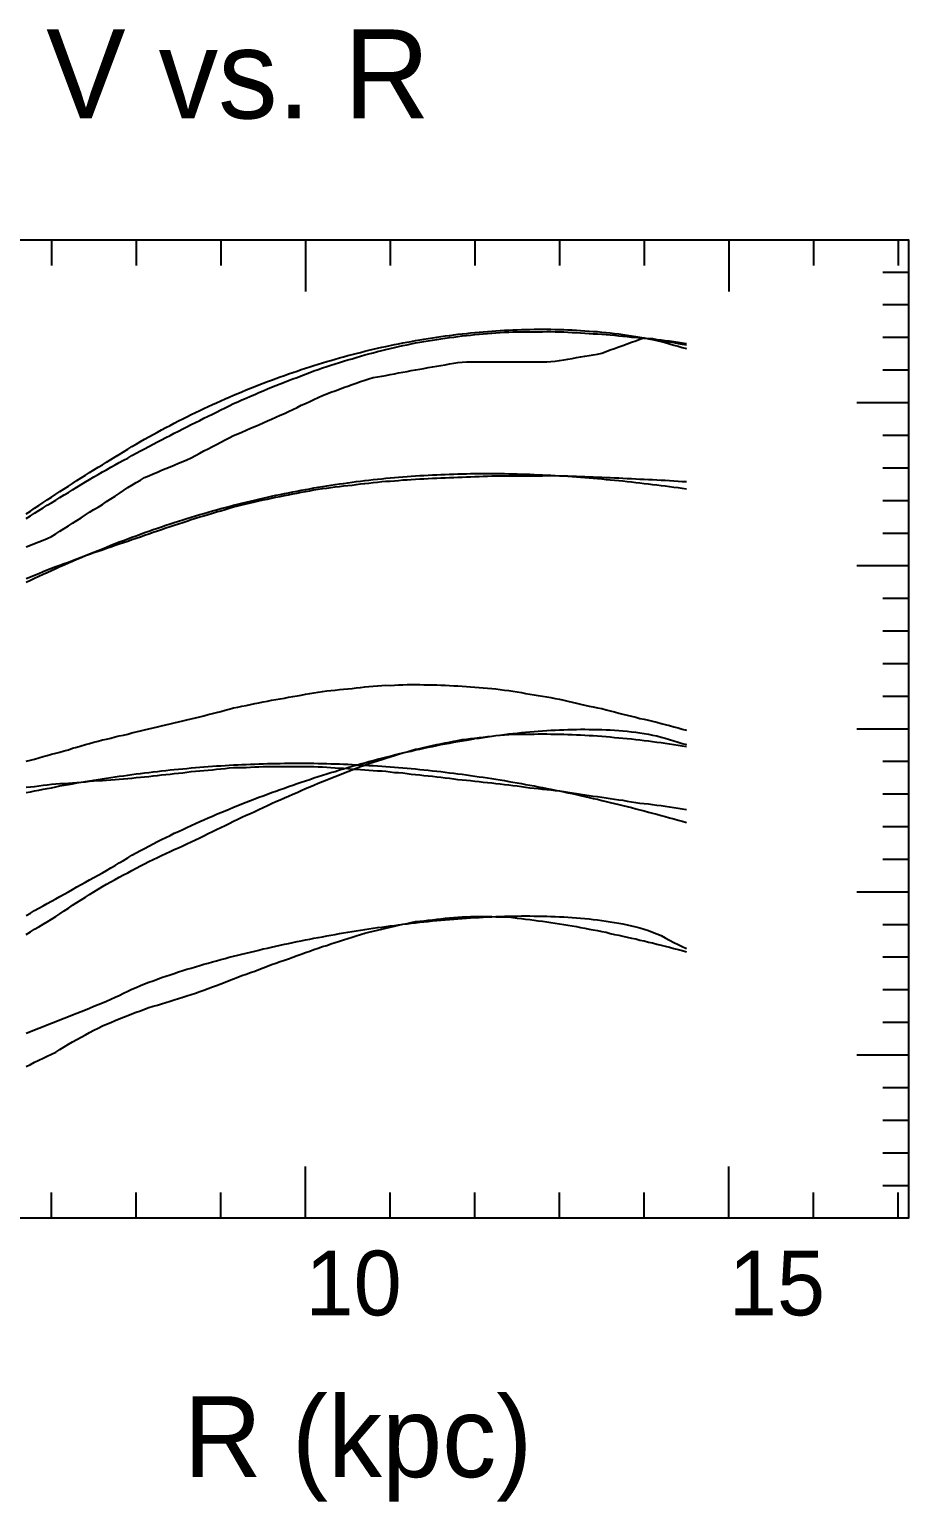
# Model space of a CAD drawing. Extents: x -35 to 179, y -35 to 147.
# Drawn here: x 70.5 to 179.2, y -35 to 147 of the extents above; entities that cross this region are included whole.
import ezdxf

# ---------------------------------------------------------------- set-up
doc = ezdxf.new("R2010")
doc.units = 0

msp = doc.modelspace()

# ---------------------------------------------------------------- linework, layer by layer
at = {"color": 0}
for p, q in [((73.26, 120.96), (73.26, 117.76)), ((83.72, 120.96), (83.72, 117.76)), ((94.19, 120.96), (94.19, 117.76)), ((104.65, 120.96), (104.65, 114.56)), ((115.12, 120.96), (115.12, 117.76)), ((125.58, 120.96), (125.58, 117.76)), ((136.05, 120.96), (136.05, 117.76)), ((146.51, 120.96), (146.51, 117.76)), ((156.98, 120.96), (156.98, 114.56)), ((167.44, 120.96), (167.44, 117.76)), ((177.91, 120.96), (177.91, 117.76)), ((179.2, 116.93), (176, 116.93)), ((179.2, 112.9), (176, 112.9)), ((179.2, 108.86), (176, 108.86)), ((179.2, 104.83), (176, 104.83)), ((179.2, 100.8), (172.8, 100.8)), ((179.2, 96.77), (176, 96.77)), ((179.2, 92.74), (176, 92.74)), ((179.2, 88.7), (176, 88.7)), ((179.2, 84.67), (176, 84.67)), ((179.2, 80.64), (172.8, 80.64)), ((179.2, 76.61), (176, 76.61)), ((179.2, 72.58), (176, 72.58)), ((179.2, 68.54), (176, 68.54)), ((179.2, 64.51), (176, 64.51)), ((179.2, 60.48), (172.8, 60.48)), ((179.2, 56.45), (176, 56.45)), ((179.2, 52.42), (176, 52.42)), ((179.2, 48.38), (176, 48.38)), ((179.2, 44.35), (176, 44.35)), ((179.2, 40.32), (172.8, 40.32)), ((179.2, 36.29), (176, 36.29)), ((179.2, 32.26), (176, 32.26)), ((179.2, 28.22), (176, 28.22)), ((179.2, 24.19), (176, 24.19)), ((179.2, 20.16), (172.8, 20.16)), ((179.2, 16.13), (176, 16.13)), ((179.2, 12.1), (176, 12.1)), ((179.2, 8.06), (176, 8.06)), ((104.65, 0), (104.65, 6.4)), ((156.98, 0), (156.98, 6.4)), ((179.2, 4.03), (176, 4.03)), ((73.26, 0), (73.26, 3.2)), ((83.72, 0), (83.72, 3.2)), ((94.19, 0), (94.19, 3.2)), ((115.12, 0), (115.12, 3.2)), ((125.58, 0), (125.58, 3.2)), ((136.05, 0), (136.05, 3.2)), ((146.51, 0), (146.51, 3.2)), ((167.44, 0), (167.44, 3.2)), ((177.91, 0), (177.91, 3.2))]:
    msp.add_line(p, q, dxfattribs=at)
msp.add_lwpolyline([(0, 0), (0, 120.96), (179.2, 120.96), (179.2, 0)], close=True, dxfattribs=at)
at = {"color": 3}
for points in [[(70.12, 87.08), (70.64, 87.43), (71.16, 87.78), (71.69, 88.13), (72.21, 88.48), (72.73, 88.82), (73.26, 89.16), (73.78, 89.5), (74.3, 89.85), (74.83, 90.18), (75.35, 90.52), (75.87, 90.85), (76.4, 91.19), (76.92, 91.52), (77.44, 91.85), (77.97, 92.17), (78.49, 92.5), (79.01, 92.83), (79.54, 93.15), (80.06, 93.47), (80.58, 93.8), (81.11, 94.12), (81.63, 94.43), (82.15, 94.76), (82.68, 95.08), (83.2, 95.4), (83.72, 95.7), (84.24, 96.01), (84.77, 96.31), (85.29, 96.61), (85.81, 96.89), (86.34, 97.18), (86.86, 97.46), (87.38, 97.75), (87.91, 98.02), (88.43, 98.29), (88.95, 98.56), (89.48, 98.82), (90, 99.08), (90.52, 99.34), (91.05, 99.59), (91.57, 99.85), (92.09, 100.09), (92.62, 100.34), (93.14, 100.58), (93.66, 100.82), (94.19, 101.05), (94.71, 101.28), (95.23, 101.51), (95.76, 101.74), (96.28, 101.96), (96.8, 102.17), (97.33, 102.39), (97.85, 102.6), (98.37, 102.81), (98.9, 103.02), (99.42, 103.22), (99.94, 103.42), (100.47, 103.62), (100.99, 103.81), (101.51, 104), (102.04, 104.19), (102.56, 104.37), (103.08, 104.55), (103.61, 104.73), (104.13, 104.91), (104.65, 105.08), (105.18, 105.25), (105.7, 105.42), (106.22, 105.58), (106.75, 105.74), (107.27, 105.9), (107.79, 106.05), (108.31, 106.2), (108.84, 106.35), (109.36, 106.49), (109.88, 106.64), (110.41, 106.78), (110.93, 106.91), (111.45, 107.04), (111.98, 107.18), (112.5, 107.3), (113.02, 107.43), (113.55, 107.55), (114.07, 107.67), (114.59, 107.78), (115.12, 107.89), (115.64, 108), (116.16, 108.11), (116.69, 108.21), (117.21, 108.31), (117.73, 108.4), (118.26, 108.5), (118.78, 108.59), (119.3, 108.68), (119.83, 108.76), (120.35, 108.84), (120.87, 108.93), (121.4, 109), (121.92, 109.07), (122.44, 109.14), (122.97, 109.21), (123.49, 109.27), (124.01, 109.33), (124.54, 109.39), (125.06, 109.45), (125.58, 109.5), (126.11, 109.54), (126.63, 109.59), (127.15, 109.63), (127.68, 109.67), (128.2, 109.71), (128.72, 109.74), (129.25, 109.77), (129.77, 109.8), (130.29, 109.82), (130.81, 109.84), (131.34, 109.86), (131.86, 109.87), (132.38, 109.88), (132.91, 109.89), (133.43, 109.9), (133.95, 109.89), (134.48, 109.89), (135, 109.89), (135.52, 109.88), (136.05, 109.87), (136.57, 109.85), (137.09, 109.83), (137.62, 109.81), (138.14, 109.78), (138.66, 109.75), (139.19, 109.72), (139.71, 109.68), (140.23, 109.64), (140.76, 109.6), (141.28, 109.55), (141.8, 109.5), (142.33, 109.44), (142.85, 109.38), (143.37, 109.32), (143.9, 109.25), (144.42, 109.18), (144.94, 109.1), (145.47, 109.02), (145.99, 108.93), (146.51, 108.83), (147.04, 108.73), (147.56, 108.62), (148.08, 108.5), (148.61, 108.38), (149.13, 108.24), (149.65, 108.09), (150.18, 107.94), (150.7, 107.8), (151.22, 107.66), (151.75, 107.53)], [(70.12, 78.62), (70.64, 78.87), (71.16, 79.11), (71.69, 79.36), (72.21, 79.61), (72.73, 79.84), (73.26, 80.08), (73.78, 80.32), (74.3, 80.56), (74.83, 80.79), (75.35, 81.02), (75.87, 81.24), (76.4, 81.48), (76.92, 81.69), (77.44, 81.91), (77.97, 82.13), (78.49, 82.35), (79.01, 82.56), (79.54, 82.77), (80.06, 82.98), (80.58, 83.2), (81.11, 83.4), (81.63, 83.6), (82.15, 83.8), (82.68, 83.99), (83.2, 84.19), (83.72, 84.38), (84.24, 84.57), (84.77, 84.76), (85.29, 84.94), (85.81, 85.13), (86.34, 85.31), (86.86, 85.49), (87.38, 85.66), (87.91, 85.83), (88.43, 86), (88.95, 86.18), (89.48, 86.34), (90, 86.5), (90.52, 86.66), (91.05, 86.82), (91.57, 86.98), (92.09, 87.13), (92.62, 87.28), (93.14, 87.44), (93.66, 87.58), (94.19, 87.72), (94.71, 87.86), (95.23, 88), (95.76, 88.14), (96.28, 88.27), (96.8, 88.4), (97.33, 88.54), (97.85, 88.66), (98.37, 88.79), (98.9, 88.91), (99.42, 89.03), (99.94, 89.15), (100.47, 89.26), (100.99, 89.37), (101.51, 89.49), (102.04, 89.59), (102.56, 89.69), (103.08, 89.8), (103.61, 89.9), (104.13, 90), (104.65, 90.09), (105.18, 90.18), (105.7, 90.28), (106.22, 90.37), (106.75, 90.45), (107.27, 90.54), (107.79, 90.62), (108.31, 90.7), (108.84, 90.77), (109.36, 90.85), (109.88, 90.92), (110.41, 90.99), (110.93, 91.06), (111.45, 91.12), (111.98, 91.19), (112.5, 91.25), (113.02, 91.31), (113.55, 91.36), (114.07, 91.42), (114.59, 91.47), (115.12, 91.52), (115.64, 91.57), (116.16, 91.61), (116.69, 91.66), (117.21, 91.7), (117.73, 91.73), (118.26, 91.77), (118.78, 91.8), (119.3, 91.84), (119.83, 91.87), (120.35, 91.89), (120.87, 91.92), (121.4, 91.94), (121.92, 91.96), (122.44, 91.99), (122.97, 92), (123.49, 92.02), (124.01, 92.03), (124.54, 92.04), (125.06, 92.05), (125.58, 92.06), (126.11, 92.06), (126.63, 92.07), (127.15, 92.06), (127.68, 92.06), (128.2, 92.06), (128.72, 92.05), (129.25, 92.05), (129.77, 92.04), (130.29, 92.03), (130.81, 92.02), (131.34, 92), (131.86, 91.98), (132.38, 91.97), (132.91, 91.95), (133.43, 91.92), (133.95, 91.9), (134.48, 91.87), (135, 91.85), (135.52, 91.82), (136.05, 91.79), (136.57, 91.76), (137.09, 91.72), (137.62, 91.69), (138.14, 91.65), (138.66, 91.61), (139.19, 91.57), (139.71, 91.53), (140.23, 91.48), (140.76, 91.44), (141.28, 91.39), (141.8, 91.34), (142.33, 91.29), (142.85, 91.24), (143.37, 91.19), (143.9, 91.14), (144.42, 91.08), (144.94, 91.02), (145.47, 90.97), (145.99, 90.91), (146.51, 90.85), (147.04, 90.79), (147.56, 90.72), (148.08, 90.66), (148.61, 90.59), (149.13, 90.53), (149.65, 90.46), (150.18, 90.39), (150.7, 90.32), (151.22, 90.25), (151.75, 90.18)], [(70.12, 37.44), (70.64, 37.73), (71.16, 38.03), (71.69, 38.32), (72.21, 38.61), (72.73, 38.91), (73.26, 39.2), (73.78, 39.49), (74.3, 39.79), (74.83, 40.08), (75.35, 40.37), (75.87, 40.66), (76.4, 40.96), (76.92, 41.25), (77.44, 41.54), (77.97, 41.83), (78.49, 42.13), (79.01, 42.42), (79.54, 42.72), (80.06, 43.01), (80.58, 43.31), (81.11, 43.63), (81.63, 43.92), (82.15, 44.24), (82.68, 44.55), (83.2, 44.87), (83.72, 45.16), (84.24, 45.46), (84.77, 45.73), (85.29, 46.02), (85.81, 46.28), (86.34, 46.56), (86.86, 46.81), (87.38, 47.08), (87.91, 47.33), (88.43, 47.59), (88.95, 47.83), (89.48, 48.08), (90, 48.32), (90.52, 48.56), (91.05, 48.79), (91.57, 49.03), (92.09, 49.26), (92.62, 49.49), (93.14, 49.71), (93.66, 49.94), (94.19, 50.16), (94.71, 50.38), (95.23, 50.59), (95.76, 50.81), (96.28, 51.02), (96.8, 51.23), (97.33, 51.43), (97.85, 51.64), (98.37, 51.84), (98.9, 52.04), (99.42, 52.24), (99.94, 52.43), (100.47, 52.62), (100.99, 52.81), (101.51, 53), (102.04, 53.19), (102.56, 53.37), (103.08, 53.55), (103.61, 53.73), (104.13, 53.91), (104.65, 54.09), (105.18, 54.26), (105.7, 54.43), (106.22, 54.6), (106.75, 54.77), (107.27, 54.93), (107.79, 55.1), (108.31, 55.25), (108.84, 55.42), (109.36, 55.57), (109.88, 55.73), (110.41, 55.87), (110.93, 56.03), (111.45, 56.17), (111.98, 56.32), (112.5, 56.46), (113.02, 56.6), (113.55, 56.74), (114.07, 56.88), (114.59, 57.01), (115.12, 57.14), (115.64, 57.27), (116.16, 57.4), (116.69, 57.52), (117.21, 57.65), (117.73, 57.76), (118.26, 57.89), (118.78, 58), (119.3, 58.11), (119.83, 58.22), (120.35, 58.33), (120.87, 58.44), (121.4, 58.55), (121.92, 58.65), (122.44, 58.75), (122.97, 58.84), (123.49, 58.94), (124.01, 59.03), (124.54, 59.12), (125.06, 59.2), (125.58, 59.29), (126.11, 59.37), (126.63, 59.45), (127.15, 59.53), (127.68, 59.6), (128.2, 59.67), (128.72, 59.74), (129.25, 59.8), (129.77, 59.87), (130.29, 59.93), (130.81, 59.98), (131.34, 60.04), (131.86, 60.09), (132.38, 60.14), (132.91, 60.18), (133.43, 60.22), (133.95, 60.26), (134.48, 60.3), (135, 60.32), (135.52, 60.35), (136.05, 60.38), (136.57, 60.4), (137.09, 60.42), (137.62, 60.43), (138.14, 60.44), (138.66, 60.45), (139.19, 60.45), (139.71, 60.44), (140.23, 60.44), (140.76, 60.43), (141.28, 60.41), (141.8, 60.39), (142.33, 60.36), (142.85, 60.33), (143.37, 60.29), (143.9, 60.25), (144.42, 60.2), (144.94, 60.14), (145.47, 60.08), (145.99, 60.01), (146.51, 59.93), (147.04, 59.84), (147.56, 59.73), (148.08, 59.62), (148.61, 59.48), (149.13, 59.33), (149.65, 59.17), (150.18, 59), (150.7, 58.84), (151.22, 58.7), (151.75, 58.57)]]:
    msp.add_lwpolyline(points, dxfattribs=at)
at = {"color": 4}
for points in [[(70.12, 86.5), (70.64, 86.83), (71.16, 87.15), (71.69, 87.48), (72.21, 87.82), (72.73, 88.14), (73.26, 88.46), (73.78, 88.78), (74.3, 89.09), (74.83, 89.41), (75.35, 89.73), (75.87, 90.06), (76.4, 90.39), (76.92, 90.7), (77.44, 91.02), (77.97, 91.34), (78.49, 91.65), (79.01, 91.96), (79.54, 92.26), (80.06, 92.54), (80.58, 92.84), (81.11, 93.13), (81.63, 93.42), (82.15, 93.7), (82.68, 93.98), (83.2, 94.29), (83.72, 94.57), (84.24, 94.85), (84.77, 95.13), (85.29, 95.42), (85.81, 95.7), (86.34, 95.97), (86.86, 96.24), (87.38, 96.52), (87.91, 96.78), (88.43, 97.05), (88.95, 97.31), (89.48, 97.58), (90, 97.84), (90.52, 98.11), (91.05, 98.37), (91.57, 98.63), (92.09, 98.89), (92.62, 99.15), (93.14, 99.4), (93.66, 99.66), (94.19, 99.93), (94.71, 100.19), (95.23, 100.44), (95.76, 100.7), (96.28, 100.93), (96.8, 101.16), (97.33, 101.38), (97.85, 101.62), (98.37, 101.85), (98.9, 102.07), (99.42, 102.29), (99.94, 102.52), (100.47, 102.73), (100.99, 102.94), (101.51, 103.15), (102.04, 103.35), (102.56, 103.55), (103.08, 103.75), (103.61, 103.95), (104.13, 104.16), (104.65, 104.36), (105.18, 104.55), (105.7, 104.75), (106.22, 104.94), (106.75, 105.13), (107.27, 105.29), (107.79, 105.45), (108.31, 105.62), (108.84, 105.78), (109.36, 105.94), (109.88, 106.1), (110.41, 106.24), (110.93, 106.41), (111.45, 106.57), (111.98, 106.73), (112.5, 106.87), (113.02, 107), (113.55, 107.14), (114.07, 107.28), (114.59, 107.41), (115.12, 107.51), (115.64, 107.63), (116.16, 107.76), (116.69, 107.88), (117.21, 107.99), (117.73, 108.09), (118.26, 108.2), (118.78, 108.29), (119.3, 108.38), (119.83, 108.47), (120.35, 108.56), (120.87, 108.64), (121.4, 108.71), (121.92, 108.79), (122.44, 108.86), (122.97, 108.93), (123.49, 109), (124.01, 109.07), (124.54, 109.12), (125.06, 109.18), (125.58, 109.23), (126.11, 109.28), (126.63, 109.33), (127.15, 109.38), (127.68, 109.42), (128.2, 109.46), (128.72, 109.49), (129.25, 109.52), (129.77, 109.55), (130.29, 109.57), (130.81, 109.57), (131.34, 109.58), (131.86, 109.58), (132.38, 109.58), (132.91, 109.58), (133.43, 109.59), (133.95, 109.59), (134.48, 109.6), (135, 109.6), (135.52, 109.59), (136.05, 109.57), (136.57, 109.56), (137.09, 109.53), (137.62, 109.5), (138.14, 109.48), (138.66, 109.45), (139.19, 109.41), (139.71, 109.38), (140.23, 109.35), (140.76, 109.33), (141.28, 109.29), (141.8, 109.25), (142.33, 109.19), (142.85, 109.15), (143.37, 109.1), (143.9, 109.05), (144.42, 109), (144.94, 108.94), (145.47, 108.9), (145.99, 108.84), (146.51, 108.79), (147.04, 108.75), (147.56, 108.69), (148.08, 108.63), (148.61, 108.57), (149.13, 108.51), (149.65, 108.45), (150.18, 108.37), (150.7, 108.29), (151.22, 108.22), (151.75, 108.15)], [(70.12, 79.07), (70.64, 79.29), (71.16, 79.5), (71.69, 79.71), (72.21, 79.94), (72.73, 80.15), (73.26, 80.36), (73.78, 80.57), (74.3, 80.75), (74.83, 80.94), (75.35, 81.12), (75.87, 81.33), (76.4, 81.53), (76.92, 81.72), (77.44, 81.91), (77.97, 82.1), (78.49, 82.29), (79.01, 82.47), (79.54, 82.65), (80.06, 82.82), (80.58, 83.01), (81.11, 83.19), (81.63, 83.37), (82.15, 83.54), (82.68, 83.71), (83.2, 83.91), (83.72, 84.08), (84.24, 84.25), (84.77, 84.43), (85.29, 84.61), (85.81, 84.8), (86.34, 84.98), (86.86, 85.16), (87.38, 85.34), (87.91, 85.51), (88.43, 85.68), (88.95, 85.86), (89.48, 86.02), (90, 86.19), (90.52, 86.37), (91.05, 86.54), (91.57, 86.69), (92.09, 86.85), (92.62, 87), (93.14, 87.16), (93.66, 87.31), (94.19, 87.47), (94.71, 87.63), (95.23, 87.78), (95.76, 87.94), (96.28, 88.06), (96.8, 88.18), (97.33, 88.3), (97.85, 88.44), (98.37, 88.57), (98.9, 88.68), (99.42, 88.8), (99.94, 88.91), (100.47, 89.02), (100.99, 89.13), (101.51, 89.24), (102.04, 89.34), (102.56, 89.44), (103.08, 89.54), (103.61, 89.64), (104.13, 89.74), (104.65, 89.84), (105.18, 89.93), (105.7, 90.03), (106.22, 90.11), (106.75, 90.2), (107.27, 90.27), (107.79, 90.33), (108.31, 90.4), (108.84, 90.47), (109.36, 90.53), (109.88, 90.59), (110.41, 90.64), (110.93, 90.71), (111.45, 90.77), (111.98, 90.84), (112.5, 90.89), (113.02, 90.95), (113.55, 91), (114.07, 91.06), (114.59, 91.11), (115.12, 91.13), (115.64, 91.17), (116.16, 91.22), (116.69, 91.27), (117.21, 91.3), (117.73, 91.32), (118.26, 91.36), (118.78, 91.39), (119.3, 91.42), (119.83, 91.46), (120.35, 91.49), (120.87, 91.51), (121.4, 91.53), (121.92, 91.55), (122.44, 91.57), (122.97, 91.59), (123.49, 91.61), (124.01, 91.63), (124.54, 91.65), (125.06, 91.67), (125.58, 91.69), (126.11, 91.71), (126.63, 91.72), (127.15, 91.74), (127.68, 91.76), (128.2, 91.76), (128.72, 91.77), (129.25, 91.77), (129.77, 91.79), (130.29, 91.79), (130.81, 91.79), (131.34, 91.79), (131.86, 91.79), (132.38, 91.78), (132.91, 91.78), (133.43, 91.79), (133.95, 91.79), (134.48, 91.8), (135, 91.81), (135.52, 91.8), (136.05, 91.79), (136.57, 91.78), (137.09, 91.76), (137.62, 91.74), (138.14, 91.72), (138.66, 91.7), (139.19, 91.68), (139.71, 91.66), (140.23, 91.65), (140.76, 91.63), (141.28, 91.62), (141.8, 91.59), (142.33, 91.56), (142.85, 91.54), (143.37, 91.52), (143.9, 91.49), (144.42, 91.46), (144.94, 91.43), (145.47, 91.4), (145.99, 91.37), (146.51, 91.36), (147.04, 91.34), (147.56, 91.32), (148.08, 91.29), (148.61, 91.26), (149.13, 91.24), (149.65, 91.21), (150.18, 91.17), (150.7, 91.13), (151.22, 91.09), (151.75, 91.07)], [(70.12, 35.08), (70.64, 35.4), (71.16, 35.72), (71.69, 36.04), (72.21, 36.35), (72.73, 36.66), (73.26, 36.98), (73.78, 37.29), (74.3, 37.64), (74.83, 37.99), (75.35, 38.34), (75.87, 38.7), (76.4, 39.03), (76.92, 39.36), (77.44, 39.7), (77.97, 40.03), (78.49, 40.35), (79.01, 40.68), (79.54, 41), (80.06, 41.29), (80.58, 41.58), (81.11, 41.87), (81.63, 42.15), (82.15, 42.44), (82.68, 42.72), (83.2, 43.01), (83.72, 43.28), (84.24, 43.56), (84.77, 43.83), (85.29, 44.11), (85.81, 44.34), (86.34, 44.59), (86.86, 44.83), (87.38, 45.08), (87.91, 45.32), (88.43, 45.58), (88.95, 45.81), (89.48, 46.06), (90, 46.3), (90.52, 46.55), (91.05, 46.78), (91.57, 47.04), (92.09, 47.29), (92.62, 47.55), (93.14, 47.8), (93.66, 48.05), (94.19, 48.3), (94.71, 48.55), (95.23, 48.81), (95.76, 49.07), (96.28, 49.32), (96.8, 49.57), (97.33, 49.82), (97.85, 50.05), (98.37, 50.29), (98.9, 50.53), (99.42, 50.78), (99.94, 51.03), (100.47, 51.27), (100.99, 51.51), (101.51, 51.74), (102.04, 51.96), (102.56, 52.19), (103.08, 52.42), (103.61, 52.65), (104.13, 52.88), (104.65, 53.11), (105.18, 53.33), (105.7, 53.55), (106.22, 53.78), (106.75, 54), (107.27, 54.2), (107.79, 54.41), (108.31, 54.61), (108.84, 54.82), (109.36, 55.02), (109.88, 55.23), (110.41, 55.42), (110.93, 55.63), (111.45, 55.83), (111.98, 56.03), (112.5, 56.21), (113.02, 56.38), (113.55, 56.54), (114.07, 56.71), (114.59, 56.87), (115.12, 57.04), (115.64, 57.2), (116.16, 57.37), (116.69, 57.52), (117.21, 57.68), (117.73, 57.83), (118.26, 57.98), (118.78, 58.09), (119.3, 58.21), (119.83, 58.32), (120.35, 58.44), (120.87, 58.55), (121.4, 58.65), (121.92, 58.76), (122.44, 58.87), (122.97, 58.97), (123.49, 59.07), (124.01, 59.17), (124.54, 59.23), (125.06, 59.3), (125.58, 59.37), (126.11, 59.43), (126.63, 59.49), (127.15, 59.55), (127.68, 59.61), (128.2, 59.66), (128.72, 59.71), (129.25, 59.76), (129.77, 59.81), (130.29, 59.83), (130.81, 59.83), (131.34, 59.84), (131.86, 59.85), (132.38, 59.86), (132.91, 59.86), (133.43, 59.87), (133.95, 59.87), (134.48, 59.87), (135, 59.86), (135.52, 59.86), (136.05, 59.84), (136.57, 59.83), (137.09, 59.81), (137.62, 59.8), (138.14, 59.77), (138.66, 59.75), (139.19, 59.72), (139.71, 59.69), (140.23, 59.66), (140.76, 59.63), (141.28, 59.59), (141.8, 59.56), (142.33, 59.5), (142.85, 59.45), (143.37, 59.39), (143.9, 59.34), (144.42, 59.3), (144.94, 59.25), (145.47, 59.19), (145.99, 59.13), (146.51, 59.07), (147.04, 59.01), (147.56, 58.94), (148.08, 58.87), (148.61, 58.8), (149.13, 58.74), (149.65, 58.66), (150.18, 58.58), (150.7, 58.5), (151.22, 58.42), (151.75, 58.34)]]:
    msp.add_lwpolyline(points, dxfattribs=at)
at = {"color": 6}
for points in [[(70.12, 83.02), (70.64, 83.22), (71.16, 83.42), (71.69, 83.63), (72.21, 83.83), (72.73, 84.03), (73.26, 84.29), (73.78, 84.6), (74.3, 84.92), (74.83, 85.26), (75.35, 85.59), (75.87, 85.93), (76.4, 86.27), (76.92, 86.6), (77.44, 86.94), (77.97, 87.27), (78.49, 87.6), (79.01, 87.92), (79.54, 88.25), (80.06, 88.59), (80.58, 88.92), (81.11, 89.26), (81.63, 89.61), (82.15, 89.97), (82.68, 90.32), (83.2, 90.64), (83.72, 90.95), (84.24, 91.25), (84.77, 91.56), (85.29, 91.79), (85.81, 92.01), (86.34, 92.23), (86.86, 92.46), (87.38, 92.67), (87.91, 92.89), (88.43, 93.11), (88.95, 93.33), (89.48, 93.55), (90, 93.77), (90.52, 94.02), (91.05, 94.3), (91.57, 94.57), (92.09, 94.85), (92.62, 95.12), (93.14, 95.39), (93.66, 95.66), (94.19, 95.94), (94.71, 96.21), (95.23, 96.48), (95.76, 96.75), (96.28, 96.96), (96.8, 97.19), (97.33, 97.43), (97.85, 97.66), (98.37, 97.88), (98.9, 98.1), (99.42, 98.34), (99.94, 98.57), (100.47, 98.79), (100.99, 99.02), (101.51, 99.26), (102.04, 99.5), (102.56, 99.74), (103.08, 99.98), (103.61, 100.24), (104.13, 100.5), (104.65, 100.73), (105.18, 100.95), (105.7, 101.2), (106.22, 101.45), (106.75, 101.69), (107.27, 101.91), (107.79, 102.11), (108.31, 102.3), (108.84, 102.49), (109.36, 102.68), (109.88, 102.86), (110.41, 103.05), (110.93, 103.23), (111.45, 103.43), (111.98, 103.62), (112.5, 103.77), (113.02, 103.93), (113.55, 104.01), (114.07, 104.11), (114.59, 104.2), (115.12, 104.29), (115.64, 104.4), (116.16, 104.5), (116.69, 104.59), (117.21, 104.69), (117.73, 104.78), (118.26, 104.88), (118.78, 104.97), (119.3, 105.06), (119.83, 105.15), (120.35, 105.25), (120.87, 105.34), (121.4, 105.43), (121.92, 105.52), (122.44, 105.61), (122.97, 105.7), (123.49, 105.79), (124.01, 105.83), (124.54, 105.86), (125.06, 105.87), (125.58, 105.87), (126.11, 105.87), (126.63, 105.87), (127.15, 105.87), (127.68, 105.87), (128.2, 105.87), (128.72, 105.87), (129.25, 105.87), (129.77, 105.87), (130.29, 105.87), (130.81, 105.87), (131.34, 105.87), (131.86, 105.87), (132.38, 105.87), (132.91, 105.87), (133.43, 105.87), (133.95, 105.87), (134.48, 105.87), (135, 105.9), (135.52, 105.94), (136.05, 106.03), (136.57, 106.11), (137.09, 106.21), (137.62, 106.3), (138.14, 106.4), (138.66, 106.49), (139.19, 106.57), (139.71, 106.64), (140.23, 106.72), (140.76, 106.8), (141.28, 106.96), (141.8, 107.14), (142.33, 107.34), (142.85, 107.53), (143.37, 107.72), (143.9, 107.91), (144.42, 108.1), (144.94, 108.29), (145.47, 108.48), (145.99, 108.66), (146.51, 108.84), (147.04, 108.75), (147.56, 108.75), (148.08, 108.62), (148.61, 108.53), (149.13, 108.44), (149.65, 108.34), (150.18, 108.24), (150.7, 108.15), (151.22, 108.06), (151.75, 107.97)], [(70.12, 18.76), (70.64, 19.03), (71.16, 19.29), (71.69, 19.55), (72.21, 19.8), (72.73, 20.05), (73.26, 20.3), (73.78, 20.55), (74.3, 20.87), (74.83, 21.19), (75.35, 21.51), (75.87, 21.82), (76.4, 22.11), (76.92, 22.4), (77.44, 22.69), (77.97, 22.97), (78.49, 23.24), (79.01, 23.52), (79.54, 23.79), (80.06, 24), (80.58, 24.21), (81.11, 24.43), (81.63, 24.64), (82.15, 24.85), (82.68, 25.06), (83.2, 25.27), (83.72, 25.47), (84.24, 25.66), (84.77, 25.86), (85.29, 26.06), (85.81, 26.21), (86.34, 26.36), (86.86, 26.52), (87.38, 26.68), (87.91, 26.84), (88.43, 27.01), (88.95, 27.17), (89.48, 27.33), (90, 27.5), (90.52, 27.66), (91.05, 27.83), (91.57, 28.02), (92.09, 28.21), (92.62, 28.4), (93.14, 28.6), (93.66, 28.79), (94.19, 28.98), (94.71, 29.18), (95.23, 29.38), (95.76, 29.58), (96.28, 29.79), (96.8, 30), (97.33, 30.19), (97.85, 30.37), (98.37, 30.56), (98.9, 30.74), (99.42, 30.96), (99.94, 31.16), (100.47, 31.36), (100.99, 31.55), (101.51, 31.73), (102.04, 31.91), (102.56, 32.09), (103.08, 32.28), (103.61, 32.47), (104.13, 32.65), (104.65, 32.84), (105.18, 33.03), (105.7, 33.22), (106.22, 33.4), (106.75, 33.58), (107.27, 33.74), (107.79, 33.91), (108.31, 34.08), (108.84, 34.24), (109.36, 34.41), (109.88, 34.57), (110.41, 34.74), (110.93, 34.9), (111.45, 35.07), (111.98, 35.24), (112.5, 35.38), (113.02, 35.5), (113.55, 35.62), (114.07, 35.74), (114.59, 35.87), (115.12, 35.99), (115.64, 36.11), (116.16, 36.24), (116.69, 36.35), (117.21, 36.46), (117.73, 36.57), (118.26, 36.68), (118.78, 36.73), (119.3, 36.79), (119.83, 36.86), (120.35, 36.91), (120.87, 36.97), (121.4, 37.03), (121.92, 37.08), (122.44, 37.13), (122.97, 37.18), (123.49, 37.23), (124.01, 37.28), (124.54, 37.28), (125.06, 37.29), (125.58, 37.29), (126.11, 37.29), (126.63, 37.29), (127.15, 37.29), (127.68, 37.29), (128.2, 37.28), (128.72, 37.27), (129.25, 37.26), (129.77, 37.25), (130.29, 37.19), (130.81, 37.12), (131.34, 37.05), (131.86, 36.99), (132.38, 36.92), (132.91, 36.85), (133.43, 36.79), (133.95, 36.72), (134.48, 36.64), (135, 36.56), (135.52, 36.49), (136.05, 36.41), (136.57, 36.32), (137.09, 36.23), (137.62, 36.14), (138.14, 36.05), (138.66, 35.95), (139.19, 35.86), (139.71, 35.76), (140.23, 35.66), (140.76, 35.56), (141.28, 35.46), (141.8, 35.36), (142.33, 35.22), (142.85, 35.1), (143.37, 34.98), (143.9, 34.86), (144.42, 34.75), (144.94, 34.64), (145.47, 34.53), (145.99, 34.4), (146.51, 34.28), (147.04, 34.15), (147.56, 34.03), (148.08, 33.9), (148.61, 33.77), (149.13, 33.65), (149.65, 33.51), (150.18, 33.37), (150.7, 33.23), (151.22, 33.09), (151.75, 32.95)]]:
    msp.add_lwpolyline(points, dxfattribs=at)
at = {"color": 1}
msp.add_lwpolyline([(70.12, 56.5), (70.64, 56.63), (71.16, 56.77), (71.69, 56.92), (72.21, 57.07), (72.73, 57.22), (73.26, 57.36), (73.78, 57.5), (74.3, 57.64), (74.83, 57.78), (75.35, 57.92), (75.87, 58.1), (76.4, 58.25), (76.92, 58.4), (77.44, 58.55), (77.97, 58.7), (78.49, 58.86), (79.01, 58.99), (79.54, 59.13), (80.06, 59.24), (80.58, 59.37), (81.11, 59.5), (81.63, 59.62), (82.15, 59.74), (82.68, 59.86), (83.2, 60), (83.72, 60.13), (84.24, 60.25), (84.77, 60.37), (85.29, 60.51), (85.81, 60.64), (86.34, 60.76), (86.86, 60.88), (87.38, 61), (87.91, 61.12), (88.43, 61.24), (88.95, 61.37), (89.48, 61.49), (90, 61.61), (90.52, 61.75), (91.05, 61.88), (91.57, 62), (92.09, 62.13), (92.62, 62.26), (93.14, 62.38), (93.66, 62.52), (94.19, 62.66), (94.71, 62.8), (95.23, 62.94), (95.76, 63.09), (96.28, 63.19), (96.8, 63.29), (97.33, 63.39), (97.85, 63.51), (98.37, 63.63), (98.9, 63.72), (99.42, 63.83), (99.94, 63.94), (100.47, 64.04), (100.99, 64.13), (101.51, 64.22), (102.04, 64.31), (102.56, 64.4), (103.08, 64.49), (103.61, 64.58), (104.13, 64.68), (104.65, 64.77), (105.18, 64.87), (105.7, 64.96), (106.22, 65.05), (106.75, 65.13), (107.27, 65.19), (107.79, 65.24), (108.31, 65.29), (108.84, 65.35), (109.36, 65.41), (109.88, 65.45), (110.41, 65.5), (110.93, 65.56), (111.45, 65.63), (111.98, 65.7), (112.5, 65.74), (113.02, 65.77), (113.55, 65.81), (114.07, 65.85), (114.59, 65.89), (115.12, 65.88), (115.64, 65.9), (116.16, 65.94), (116.69, 65.96), (117.21, 65.97), (117.73, 65.97), (118.26, 65.99), (118.78, 65.97), (119.3, 65.96), (119.83, 65.96), (120.35, 65.95), (120.87, 65.93), (121.4, 65.91), (121.92, 65.89), (122.44, 65.86), (122.97, 65.83), (123.49, 65.81), (124.01, 65.79), (124.54, 65.75), (125.06, 65.71), (125.58, 65.66), (126.11, 65.62), (126.63, 65.57), (127.15, 65.53), (127.68, 65.49), (128.2, 65.43), (128.72, 65.36), (129.25, 65.3), (129.77, 65.25), (130.29, 65.17), (130.81, 65.07), (131.34, 64.98), (131.86, 64.88), (132.38, 64.78), (132.91, 64.69), (133.43, 64.61), (133.95, 64.53), (134.48, 64.45), (135, 64.37), (135.52, 64.26), (136.05, 64.16), (136.57, 64.05), (137.09, 63.92), (137.62, 63.81), (138.14, 63.69), (138.66, 63.57), (139.19, 63.45), (139.71, 63.32), (140.23, 63.21), (140.76, 63.1), (141.28, 63), (141.8, 62.87), (142.33, 62.72), (142.85, 62.59), (143.37, 62.45), (143.9, 62.33), (144.42, 62.19), (144.94, 62.05), (145.47, 61.93), (145.99, 61.79), (146.51, 61.68), (147.04, 61.57), (147.56, 61.44), (148.08, 61.31), (148.61, 61.18), (149.13, 61.05), (149.65, 60.92), (150.18, 60.77), (150.7, 60.62), (151.22, 60.47), (151.75, 60.34)], dxfattribs=at)
at = {"color": 2}
for points in [[(70.12, 56.5), (70.64, 56.63), (71.16, 56.77), (71.69, 56.92), (72.21, 57.07), (72.73, 57.22), (73.26, 57.36), (73.78, 57.5), (74.3, 57.64), (74.83, 57.78), (75.35, 57.92), (75.87, 58.1), (76.4, 58.25), (76.92, 58.4), (77.44, 58.55), (77.97, 58.7), (78.49, 58.86), (79.01, 58.99), (79.54, 59.13), (80.06, 59.24), (80.58, 59.37), (81.11, 59.5), (81.63, 59.62), (82.15, 59.74), (82.68, 59.86), (83.2, 60), (83.72, 60.13), (84.24, 60.25), (84.77, 60.37), (85.29, 60.51), (85.81, 60.64), (86.34, 60.76), (86.86, 60.88), (87.38, 61), (87.91, 61.12), (88.43, 61.24), (88.95, 61.37), (89.48, 61.49), (90, 61.61), (90.52, 61.75), (91.05, 61.88), (91.57, 62), (92.09, 62.13), (92.62, 62.26), (93.14, 62.38), (93.66, 62.52), (94.19, 62.66), (94.71, 62.8), (95.23, 62.94), (95.76, 63.09), (96.28, 63.19), (96.8, 63.29), (97.33, 63.39), (97.85, 63.51), (98.37, 63.63), (98.9, 63.72), (99.42, 63.83), (99.94, 63.94), (100.47, 64.04), (100.99, 64.13), (101.51, 64.22), (102.04, 64.31), (102.56, 64.4), (103.08, 64.49), (103.61, 64.58), (104.13, 64.68), (104.65, 64.77), (105.18, 64.87), (105.7, 64.96), (106.22, 65.05), (106.75, 65.13), (107.27, 65.19), (107.79, 65.24), (108.31, 65.29), (108.84, 65.35), (109.36, 65.41), (109.88, 65.45), (110.41, 65.5), (110.93, 65.56), (111.45, 65.63), (111.98, 65.7), (112.5, 65.74), (113.02, 65.77), (113.55, 65.81), (114.07, 65.85), (114.59, 65.89), (115.12, 65.88), (115.64, 65.9), (116.16, 65.94), (116.69, 65.96), (117.21, 65.97), (117.73, 65.97), (118.26, 65.99), (118.78, 65.97), (119.3, 65.96), (119.83, 65.96), (120.35, 65.95), (120.87, 65.93), (121.4, 65.91), (121.92, 65.89), (122.44, 65.86), (122.97, 65.83), (123.49, 65.81), (124.01, 65.79), (124.54, 65.75), (125.06, 65.71), (125.58, 65.66), (126.11, 65.62), (126.63, 65.57), (127.15, 65.53), (127.68, 65.49), (128.2, 65.43), (128.72, 65.36), (129.25, 65.3), (129.77, 65.25), (130.29, 65.17), (130.81, 65.07), (131.34, 64.98), (131.86, 64.88), (132.38, 64.78), (132.91, 64.69), (133.43, 64.61), (133.95, 64.53), (134.48, 64.45), (135, 64.37), (135.52, 64.26), (136.05, 64.16), (136.57, 64.05), (137.09, 63.92), (137.62, 63.81), (138.14, 63.69), (138.66, 63.57), (139.19, 63.45), (139.71, 63.32), (140.23, 63.21), (140.76, 63.1), (141.28, 63), (141.8, 62.87), (142.33, 62.72), (142.85, 62.59), (143.37, 62.45), (143.9, 62.33), (144.42, 62.19), (144.94, 62.05), (145.47, 61.93), (145.99, 61.79), (146.51, 61.68), (147.04, 61.57), (147.56, 61.44), (148.08, 61.31), (148.61, 61.18), (149.13, 61.05), (149.65, 60.92), (150.18, 60.77), (150.7, 60.62), (151.22, 60.47), (151.75, 60.34)], [(70.12, 52.62), (70.64, 52.71), (71.16, 52.82), (71.69, 52.93), (72.21, 53.03), (72.73, 53.13), (73.26, 53.23), (73.78, 53.33), (74.3, 53.44), (74.83, 53.53), (75.35, 53.62), (75.87, 53.72), (76.4, 53.81), (76.92, 53.9), (77.44, 53.99), (77.97, 54.07), (78.49, 54.17), (79.01, 54.24), (79.54, 54.33), (80.06, 54.41), (80.58, 54.49), (81.11, 54.58), (81.63, 54.64), (82.15, 54.71), (82.68, 54.79), (83.2, 54.86), (83.72, 54.93), (84.24, 55), (84.77, 55.06), (85.29, 55.12), (85.81, 55.19), (86.34, 55.25), (86.86, 55.31), (87.38, 55.36), (87.91, 55.42), (88.43, 55.47), (88.95, 55.53), (89.48, 55.57), (90, 55.62), (90.52, 55.67), (91.05, 55.72), (91.57, 55.76), (92.09, 55.8), (92.62, 55.84), (93.14, 55.88), (93.66, 55.91), (94.19, 55.94), (94.71, 55.98), (95.23, 56.01), (95.76, 56.04), (96.28, 56.06), (96.8, 56.09), (97.33, 56.11), (97.85, 56.13), (98.37, 56.15), (98.9, 56.17), (99.42, 56.19), (99.94, 56.2), (100.47, 56.21), (100.99, 56.22), (101.51, 56.23), (102.04, 56.24), (102.56, 56.24), (103.08, 56.24), (103.61, 56.25), (104.13, 56.25), (104.65, 56.24), (105.18, 56.24), (105.7, 56.24), (106.22, 56.23), (106.75, 56.22), (107.27, 56.2), (107.79, 56.19), (108.31, 56.18), (108.84, 56.16), (109.36, 56.14), (109.88, 56.12), (110.41, 56.1), (110.93, 56.07), (111.45, 56.05), (111.98, 56.02), (112.5, 55.99), (113.02, 55.96), (113.55, 55.92), (114.07, 55.89), (114.59, 55.85), (115.12, 55.81), (115.64, 55.77), (116.16, 55.73), (116.69, 55.69), (117.21, 55.64), (117.73, 55.59), (118.26, 55.55), (118.78, 55.49), (119.3, 55.44), (119.83, 55.38), (120.35, 55.33), (120.87, 55.27), (121.4, 55.21), (121.92, 55.15), (122.44, 55.08), (122.97, 55.02), (123.49, 54.95), (124.01, 54.88), (124.54, 54.81), (125.06, 54.74), (125.58, 54.66), (126.11, 54.59), (126.63, 54.51), (127.15, 54.43), (127.68, 54.35), (128.2, 54.27), (128.72, 54.18), (129.25, 54.1), (129.77, 54.01), (130.29, 53.92), (130.81, 53.83), (131.34, 53.73), (131.86, 53.64), (132.38, 53.54), (132.91, 53.45), (133.43, 53.35), (133.95, 53.25), (134.48, 53.14), (135, 53.04), (135.52, 52.93), (136.05, 52.82), (136.57, 52.72), (137.09, 52.6), (137.62, 52.49), (138.14, 52.38), (138.66, 52.26), (139.19, 52.15), (139.71, 52.03), (140.23, 51.91), (140.76, 51.79), (141.28, 51.66), (141.8, 51.54), (142.33, 51.41), (142.85, 51.29), (143.37, 51.16), (143.9, 51.03), (144.42, 50.9), (144.94, 50.77), (145.47, 50.63), (145.99, 50.5), (146.51, 50.36), (147.04, 50.22), (147.56, 50.09), (148.08, 49.95), (148.61, 49.8), (149.13, 49.66), (149.65, 49.52), (150.18, 49.38), (150.7, 49.23), (151.22, 49.08), (151.75, 48.94)], [(70.12, 22.87), (70.64, 23.08), (71.16, 23.28), (71.69, 23.49), (72.21, 23.7), (72.73, 23.9), (73.26, 24.11), (73.78, 24.32), (74.3, 24.52), (74.83, 24.73), (75.35, 24.94), (75.87, 25.15), (76.4, 25.36), (76.92, 25.57), (77.44, 25.78), (77.97, 25.99), (78.49, 26.21), (79.01, 26.42), (79.54, 26.64), (80.06, 26.86), (80.58, 27.09), (81.11, 27.32), (81.63, 27.55), (82.15, 27.81), (82.68, 28.06), (83.2, 28.31), (83.72, 28.54), (84.24, 28.76), (84.77, 28.97), (85.29, 29.18), (85.81, 29.37), (86.34, 29.56), (86.86, 29.75), (87.38, 29.93), (87.91, 30.1), (88.43, 30.28), (88.95, 30.45), (89.48, 30.61), (90, 30.78), (90.52, 30.93), (91.05, 31.09), (91.57, 31.24), (92.09, 31.4), (92.62, 31.55), (93.14, 31.7), (93.66, 31.84), (94.19, 31.98), (94.71, 32.12), (95.23, 32.26), (95.76, 32.39), (96.28, 32.53), (96.8, 32.66), (97.33, 32.79), (97.85, 32.91), (98.37, 33.04), (98.9, 33.16), (99.42, 33.29), (99.94, 33.41), (100.47, 33.52), (100.99, 33.64), (101.51, 33.76), (102.04, 33.87), (102.56, 33.98), (103.08, 34.09), (103.61, 34.2), (104.13, 34.3), (104.65, 34.41), (105.18, 34.51), (105.7, 34.61), (106.22, 34.71), (106.75, 34.81), (107.27, 34.91), (107.79, 35), (108.31, 35.09), (108.84, 35.19), (109.36, 35.27), (109.88, 35.36), (110.41, 35.45), (110.93, 35.53), (111.45, 35.61), (111.98, 35.7), (112.5, 35.77), (113.02, 35.85), (113.55, 35.93), (114.07, 36), (114.59, 36.07), (115.12, 36.15), (115.64, 36.21), (116.16, 36.28), (116.69, 36.35), (117.21, 36.41), (117.73, 36.47), (118.26, 36.53), (118.78, 36.59), (119.3, 36.65), (119.83, 36.7), (120.35, 36.75), (120.87, 36.8), (121.4, 36.85), (121.92, 36.9), (122.44, 36.94), (122.97, 36.99), (123.49, 37.03), (124.01, 37.06), (124.54, 37.1), (125.06, 37.14), (125.58, 37.17), (126.11, 37.2), (126.63, 37.22), (127.15, 37.25), (127.68, 37.27), (128.2, 37.29), (128.72, 37.31), (129.25, 37.33), (129.77, 37.34), (130.29, 37.35), (130.81, 37.36), (131.34, 37.37), (131.86, 37.37), (132.38, 37.37), (132.91, 37.36), (133.43, 37.36), (133.95, 37.35), (134.48, 37.34), (135, 37.32), (135.52, 37.3), (136.05, 37.28), (136.57, 37.25), (137.09, 37.22), (137.62, 37.19), (138.14, 37.15), (138.66, 37.1), (139.19, 37.06), (139.71, 37), (140.23, 36.95), (140.76, 36.89), (141.28, 36.82), (141.8, 36.74), (142.33, 36.66), (142.85, 36.58), (143.37, 36.48), (143.9, 36.38), (144.42, 36.27), (144.94, 36.16), (145.47, 36.03), (145.99, 35.89), (146.51, 35.73), (147.04, 35.57), (147.56, 35.38), (148.08, 35.17), (148.61, 34.94), (149.13, 34.68), (149.65, 34.39), (150.18, 34.1), (150.7, 33.83), (151.22, 33.58), (151.75, 33.34)]]:
    msp.add_lwpolyline(points, dxfattribs=at)
at = {"color": 5}
msp.add_lwpolyline([(70.12, 53.29), (70.64, 53.34), (71.16, 53.39), (71.69, 53.45), (72.21, 53.52), (72.73, 53.59), (73.26, 53.65), (73.78, 53.7), (74.3, 53.73), (74.83, 53.75), (75.35, 53.78), (75.87, 53.84), (76.4, 53.89), (76.92, 53.93), (77.44, 53.97), (77.97, 54.02), (78.49, 54.07), (79.01, 54.1), (79.54, 54.13), (80.06, 54.17), (80.58, 54.21), (81.11, 54.25), (81.63, 54.29), (82.15, 54.32), (82.68, 54.36), (83.2, 54.42), (83.72, 54.47), (84.24, 54.51), (84.77, 54.55), (85.29, 54.61), (85.81, 54.68), (86.34, 54.75), (86.86, 54.8), (87.38, 54.86), (87.91, 54.91), (88.43, 54.97), (88.95, 55.02), (89.48, 55.08), (90, 55.14), (90.52, 55.21), (91.05, 55.27), (91.57, 55.31), (92.09, 55.36), (92.62, 55.4), (93.14, 55.44), (93.66, 55.5), (94.19, 55.56), (94.71, 55.61), (95.23, 55.67), (95.76, 55.72), (96.28, 55.72), (96.8, 55.73), (97.33, 55.74), (97.85, 55.78), (98.37, 55.81), (98.9, 55.82), (99.42, 55.83), (99.94, 55.83), (100.47, 55.83), (100.99, 55.83), (101.51, 55.84), (102.04, 55.84), (102.56, 55.83), (103.08, 55.83), (103.61, 55.83), (104.13, 55.83), (104.65, 55.83), (105.18, 55.83), (105.7, 55.83), (106.22, 55.82), (106.75, 55.81), (107.27, 55.78), (107.79, 55.73), (108.31, 55.69), (108.84, 55.66), (109.36, 55.63), (109.88, 55.58), (110.41, 55.53), (110.93, 55.5), (111.45, 55.47), (111.98, 55.45), (112.5, 55.41), (113.02, 55.37), (113.55, 55.33), (114.07, 55.3), (114.59, 55.27), (115.12, 55.18), (115.64, 55.12), (116.16, 55.09), (116.69, 55.05), (117.21, 54.98), (117.73, 54.91), (118.26, 54.86), (118.78, 54.8), (119.3, 54.75), (119.83, 54.7), (120.35, 54.65), (120.87, 54.59), (121.4, 54.52), (121.92, 54.46), (122.44, 54.39), (122.97, 54.32), (123.49, 54.26), (124.01, 54.2), (124.54, 54.15), (125.06, 54.1), (125.58, 54.05), (126.11, 53.99), (126.63, 53.93), (127.15, 53.88), (127.68, 53.83), (128.2, 53.76), (128.72, 53.7), (129.25, 53.63), (129.77, 53.58), (130.29, 53.51), (130.81, 53.44), (131.34, 53.37), (131.86, 53.3), (132.38, 53.23), (132.91, 53.17), (133.43, 53.11), (133.95, 53.06), (134.48, 53.02), (135, 52.98), (135.52, 52.9), (136.05, 52.83), (136.57, 52.75), (137.09, 52.66), (137.62, 52.58), (138.14, 52.5), (138.66, 52.42), (139.19, 52.34), (139.71, 52.26), (140.23, 52.19), (140.76, 52.13), (141.28, 52.07), (141.8, 51.98), (142.33, 51.89), (142.85, 51.82), (143.37, 51.74), (143.9, 51.67), (144.42, 51.57), (144.94, 51.48), (145.47, 51.41), (145.99, 51.33), (146.51, 51.27), (147.04, 51.23), (147.56, 51.16), (148.08, 51.08), (148.61, 51.01), (149.13, 50.94), (149.65, 50.88), (150.18, 50.78), (150.7, 50.7), (151.22, 50.61), (151.75, 50.55)], dxfattribs=at)

# ---------------------------------------------------------------- texts
at = {"color": 0}
for s, height, p in [('V vs. R', 11, (72.6, 135.96)), ('10', 8, (104.65, -12)), ('15', 8, (156.98, -12)), ('R (kpc)', 10, (89.6, -32))]:
    msp.add_text(s, height=height, dxfattribs=at).set_placement(p)

doc.saveas('drawing.dxf')
